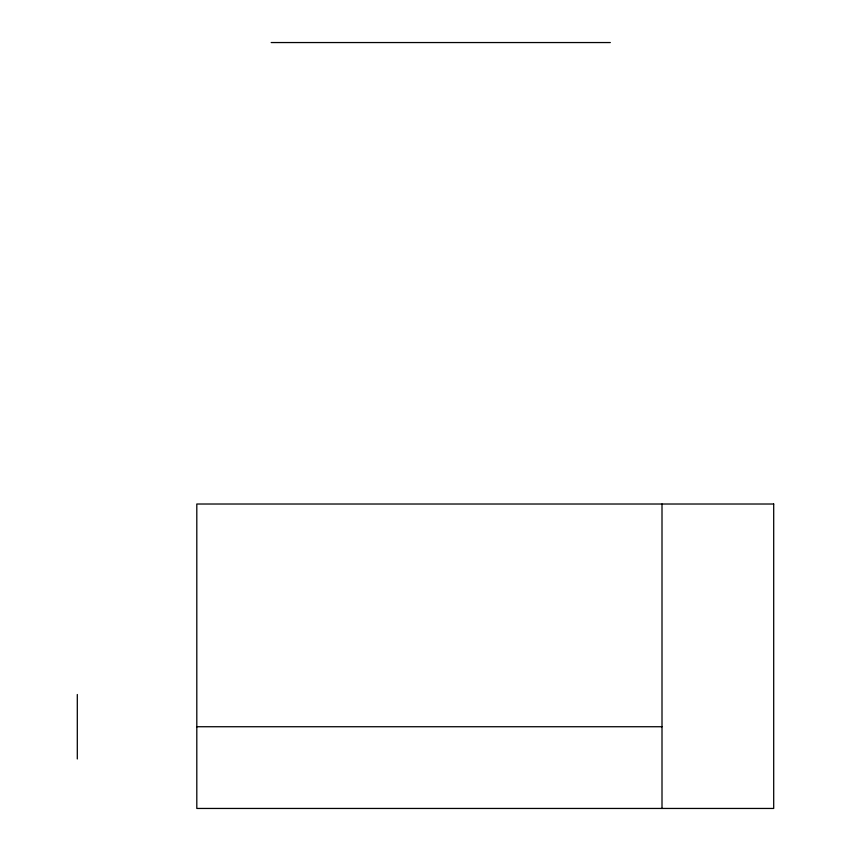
<?xml version="1.0" encoding="UTF-8"?>
<svg xmlns="http://www.w3.org/2000/svg" width="851" height="851" viewBox="0 0 851 851"><rect width="100%" height="100%" fill="white"/><g stroke="black" fill="none" stroke-linecap="round" stroke-linejoin="round"><path stroke-width="1.28" d="M271.182 42.55L610.337 42.55M196.804 726.733L662.004 726.733M662.004 504.015L662.004 808.45M77.303 694.501L77.303 758.964M773.697 504.015L196.804 504.015L196.804 808.45L773.697 808.45L773.697 504.015"/></g></svg>
